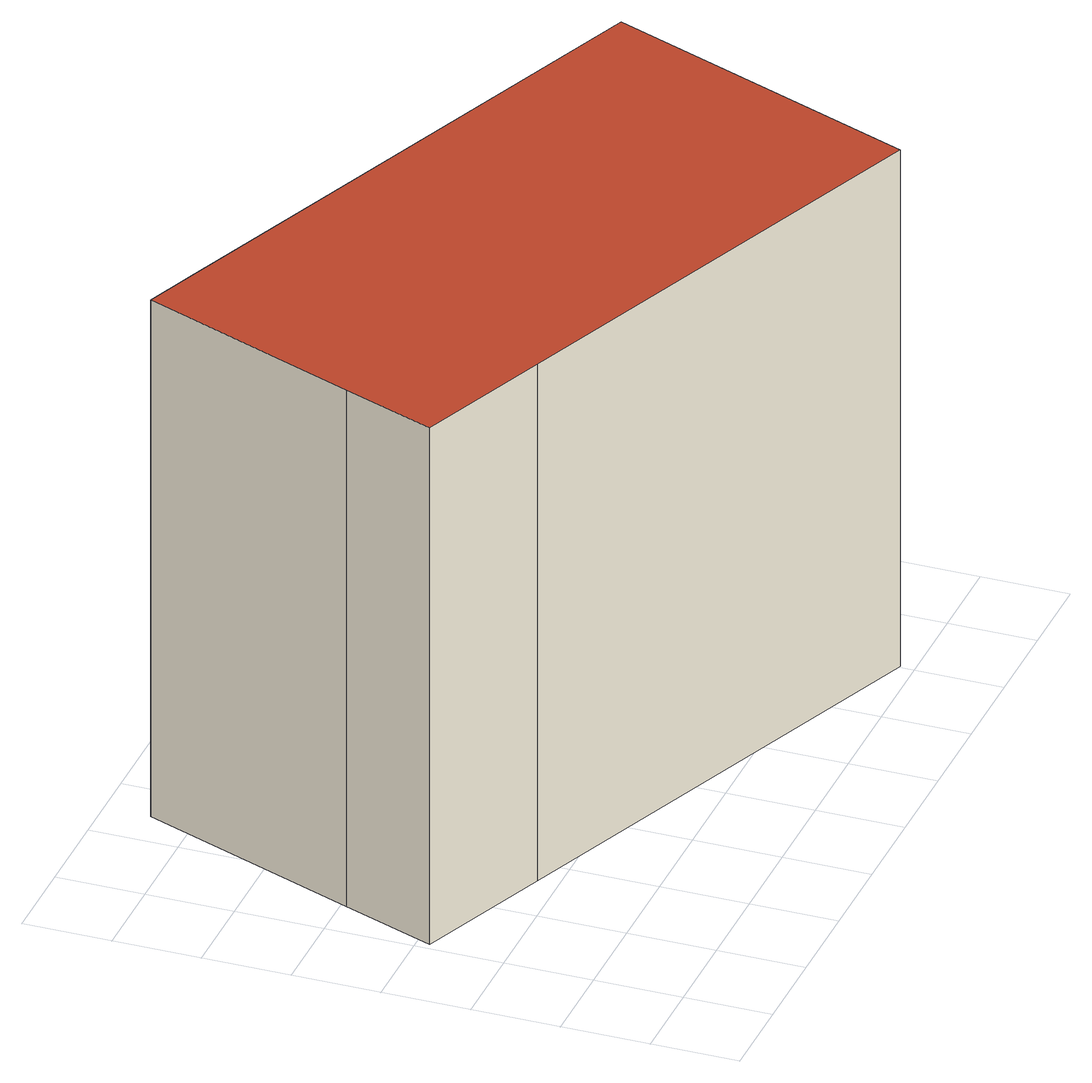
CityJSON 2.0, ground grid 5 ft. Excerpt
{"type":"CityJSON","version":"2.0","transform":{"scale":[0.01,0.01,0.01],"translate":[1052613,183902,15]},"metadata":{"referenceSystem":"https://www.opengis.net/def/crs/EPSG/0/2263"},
"CityObjects":{
"building1":{"type":"Building","attributes":{"name":"Bldg_3210016381","BIN":"4441040"},"geometry":[{"type":"MultiSurface","lod":"2","boundaries":[[[0,1,2,3,4,5,6]],[[7,8,9,10,11,12,13]],[[0,6,13,12]],[[1,0,12,11]],[[2,1,11,10]],[[3,2,10,9]],[[4,3,9,8]],[[5,4,8,7]],[[6,5,7,13]]],"semantics":{"surfaces":[{"type":"RoofSurface","BIN":"4441040"},{"type":"GroundSurface"},{"type":"WallSurface"}],"values":[0,1,2,2,2,2,2,2,2]}}]}
},
"vertices":[
[746,3241,3175],[254,1969,3175],[44,1427,3175],[836,1121,3175],[3514,84,3175],[4217,1898,3175],[1032,3131,3175],[4217,1898,12],[3514,84,12],[836,1121,12],[44,1427,12],[254,1969,12],[746,3241,12],[1032,3131,12]
]}
